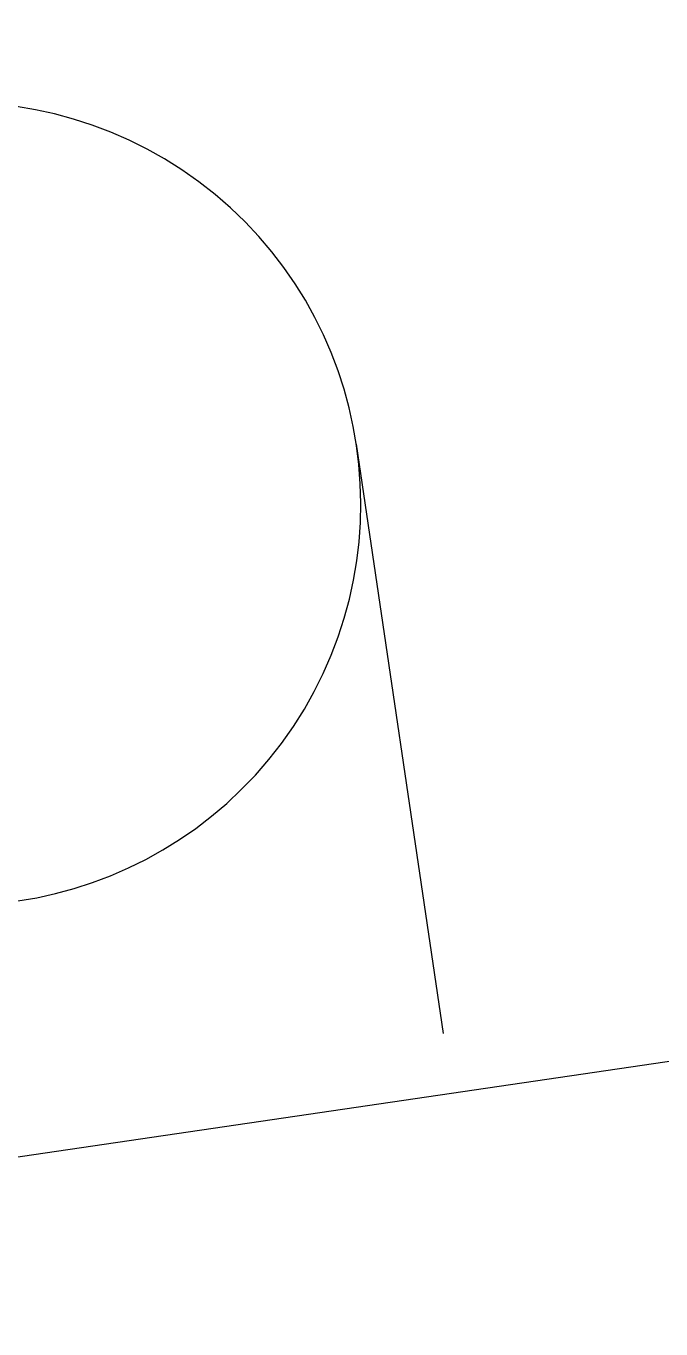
# Model space of a CAD drawing. Header units: metres. Extents: x -434 to 683, y -422 to -228.
# Drawn here: x 45.71747 to 45.73667, y -297.18958 to -297.15017 of the extents above; entities that cross this region are included whole.
import ezdxf

# ---------------------------------------------------------------- set-up
doc = ezdxf.new("R2010")
doc.units = ezdxf.units.M
doc.header["$MEASUREMENT"] = 0
doc.header["$PDMODE"] = 34
doc.layers.add('Dimn Out', color=6, linetype='Continuous', lineweight=9)
doc.layers.add('door', color=114, linetype='Continuous', lineweight=13)
doc.styles.add('UTMAN', font='romantic.ttf', dxfattribs={"width": 0.6})
doc.dimstyles.new('UTMAN 77', dxfattribs={"dimscale": 0.8, "dimtxt": 0.1, "dimasz": 0.1, "dimexe": 0, "dimexo": 0, "dimgap": 0.09, "dimtad": 0, "dimzin": 0, "dimdsep": 46, "dimtxsty": 'UTMAN', "dimblk": 'OBLIQUE', "dimcen": 0.09, "dimclrd": 252, "dimclre": 8, "dimclrt": 7, "dimadec": 0, "dimazin": 0, "dimtfac": 1, "dimtix": 1, "dimtofl": 0, "dimtmove": 1, "dimatfit": 3, "dimldrblk": 'OBLIQUE', "dimfxl": 0.18, "dimtolj": 1, "dimtzin": 0, "dimlwd": -1, "dimarcsym": 0})

# ---------------------------------------------------------------- blocks, each defined once
blk = doc.blocks.new('door-1m-wall-15')
at = {"layer": 'door'}
blk.add_line((-0.090152, 0.120203), (-0.090152, 1.038118), dxfattribs=at)
at = {"layer": 'door', "color": 211}
blk.add_line((-0.114701, 1.003059), (-0.092405, 1.003059), dxfattribs=at)
at = {"layer": 'door', "extrusion": (0, 0, -1)}
blk.add_ellipse((-0.040068, 0.117919), major_axis=(-0.857517, 0.337571), ratio=0.999989, start_param=-0.380468, end_param=1.141397, dxfattribs=at)
at = {"layer": 'door', "color": 211, "extrusion": (0, 0, -1)}
blk.add_ellipse((-0.114658, 0.988034), major_axis=(0.010625, 0.010625), ratio=1, start_param=3.141593, end_param=9.424778, dxfattribs=at)
blk = doc.blocks.new('_OBLIQUE')
at = {"color": 0, "linetype": 'ByBlock'}
blk.add_line((-0.5, -0.5), (0.5, 0.5), dxfattribs=at)
blk = doc.blocks.new('*D308')
at = {"layer": 'DEFPOINTS', "color": 0, "ltscale": 50, "transparency": 16777216}
for p in [(44.741118, -296.541652), (46.595984, -304.323649), (43.118878, -305.152429)]:
    blk.add_point(p, dxfattribs=at)
at = {"layer": 'Dimn Out', "color": 8, "lineweight": -2, "ltscale": 50, "transparency": 16777216}
for p, q in [((44.741118, -296.541652), (41.264013, -297.370432)), ((46.595984, -304.323649), (43.118878, -305.152429))]:
    blk.add_line(p, q, dxfattribs=at)
at = {"layer": 'Dimn Out', "color": 252, "ltscale": 50, "transparency": 16777216}
for p, q in [((41.264013, -297.370432), (42.105936, -300.902676)), ((43.118878, -305.152429), (42.276956, -301.620185))]:
    blk.add_line(p, q, dxfattribs=at)
at = {"layer": 'Dimn Out', "color": 252, "ltscale": 50, "transparency": 16777216, "xscale": 0.024, "yscale": 0.024, "zscale": 0.024}
for p, rotation in [((41.264013, -297.370432), 103.4064929545796), ((43.118878, -305.152429), 283.4064929545796)]:
    blk.add_blockref('_OBLIQUE', p, dxfattribs=dict(at, rotation=rotation))
at = {"layer": 'Dimn Out', "color": 7, "ltscale": 50, "transparency": 16777216, "insert": (42.191446, -301.261431), "char_height": 0.4, "attachment_point": 5, "rotation": 283.4065, "style": 'UTMAN'}
blk.add_mtext('\\A1;8.00', dxfattribs=at)

msp = doc.modelspace()

# ---------------------------------------------------------------- block references
at = {"layer": 'door', "xscale": 0.8079582318344615, "yscale": 0.8079582318344615, "zscale": 0.8079582318344615, "rotation": 278.37166971596}
msp.add_blockref('door-1m-wall-15', (44.939155, -297.372505), dxfattribs=at)

# ---------------------------------------------------------------- dimensions: what is measured, and where the dimension line sits
at = {"layer": 'Dimn Out', "color": 6, "ltscale": 50}
dim = msp.add_aligned_dim(p1=(44.741118, -296.541652), p2=(46.595984, -304.323649), distance=-3.574512, dimstyle='UTMAN 77', override={"dimtxt": 0.5, "dimasz": 0.03}, dxfattribs=at)
dim.commit()
dim.dimension.update_dxf_attribs({"geometry": '*D308', "text_midpoint": (42.191446, -301.261431)})

doc.saveas('drawing.dxf')
